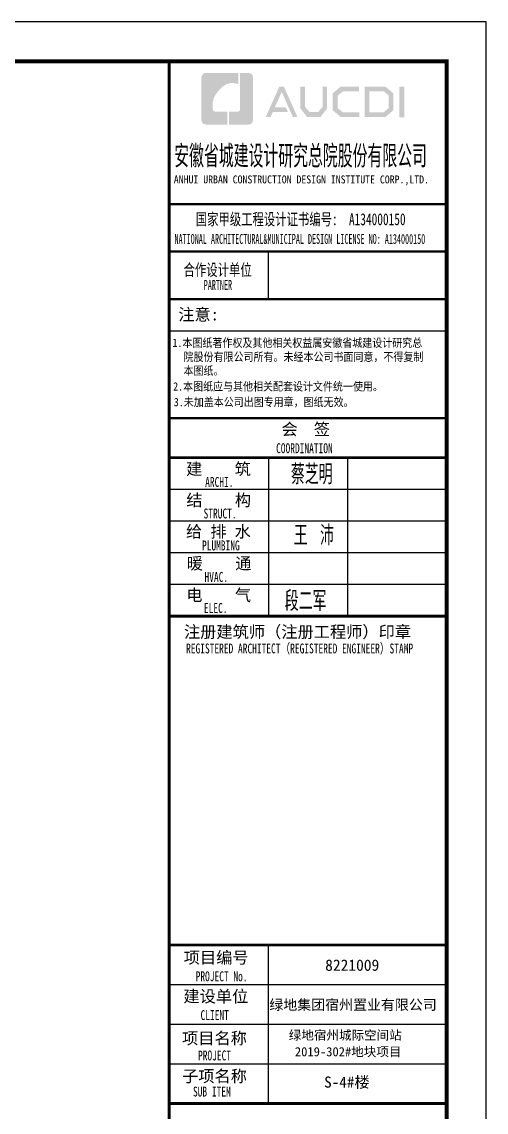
# Model space of a CAD drawing. Extents: x 169490 to 7584583, y -2399407 to 1374371.
# Drawn here: x 2606697 to 2618413, y 827671 to 855191 of the extents above; entities that cross this region are included whole.
import ezdxf

# ---------------------------------------------------------------- set-up
doc = ezdxf.new("R2010")
doc.units = 0
doc.header["$LTSCALE"] = 100
doc.layers.get('0').update_dxf_attribs({"linetype": 'CONTINUOUS'})
for name, color, linetype in [('dsptext_col', 2, 'CONTINUOUS'), ('PUB_TITLE', 4, 'CONTINUOUS'), ('图框', 140, 'CONTINUOUS'), ('图签文字', 147, 'CONTINUOUS'), ('折板线', 127, 'CONTINUOUS')]:
    doc.layers.add(name, color=color, linetype=linetype)
doc.layers.add('可改文字', color=6, linetype='CONTINUOUS', lineweight=18)
doc.layers.add('图签', color=147, linetype='CONTINUOUS', lineweight=18)
doc.styles.add('HT', font='simhei.ttf')
doc.styles.add('宋体', font='')
doc.styles.add('建筑图签-1', font='simhei.ttf', dxfattribs={"width": 0.7})
doc.styles.add('建筑图签-2', font='TXT.shx', dxfattribs={"width": 0.5, "bigfont": 'HZTXT.shx'})
doc.styles.get('宋体').set_extended_font_data('SimSun')

# ---------------------------------------------------------------- blocks, each defined once
blk = doc.blocks.new('院标1')
h = blk.add_hatch(color=150)
h.dxf.hatch_style = 1
h.set_gradient(color1=(33, 113, 253), color2=(33, 113, 253), tint=1, name='INVCURVED')
edge = h.paths.add_edge_path()
edge.add_spline(control_points=[(116373, 648379), (116379, 648379), (116382, 648379), (116391, 648379), (116391, 648379), (116391, 648379), (116616, 648379), (116616, 648379), (116616, 648379), (116616, 648379), (116616, 648054), (116616, 648054), (116616, 648054), (116616, 648054), (116108, 648054), (116108, 648054), (116108, 648054), (116028, 648054), (115963, 648111), (115963, 648199), (115963, 648199), (115963, 648199), (115963, 649215), (115963, 649215), (115963, 649215), (115963, 649295), (116018, 649360), (116108, 649360), (116108, 649360), (116108, 649360), (116897, 649360), (116897, 649360), (116897, 649360), (116897, 649360), (116897, 649080), (116897, 649080), (116897, 649080), (116897, 649080), (116566, 649140), (116356, 648859), (116356, 648859), (116245, 648719), (116240, 648545), (116247, 648466), (116247, 648466), (116254, 648386), (116247, 648466), (116247, 648466), (116247, 648466), (116247, 648466), (116258, 648374), (116373, 648379)], knot_values=[0, 0, 0, 0, 0.071429, 0.071429, 0.071429, 0.107143, 0.142857, 0.142857, 0.142857, 0.178571, 0.214286, 0.214286, 0.214286, 0.25, 0.285714, 0.285714, 0.285714, 0.321429, 0.357143, 0.357143, 0.357143, 0.392857, 0.428571, 0.428571, 0.428571, 0.464286, 0.5, 0.5, 0.5, 0.535714, 0.571429, 0.571429, 0.571429, 0.607143, 0.642857, 0.642857, 0.642857, 0.678571, 0.714286, 0.714286, 0.714286, 0.75, 0.785714, 0.785714, 0.785714, 0.821429, 0.857143, 0.857143, 0.857143, 0.928571, 1, 1, 1, 1], degree=3, periodic=0)
h = blk.add_hatch(color=150)
h.dxf.hatch_style = 1
h.set_gradient(color1=(33, 113, 253), color2=(33, 113, 253), tint=1, name='INVCURVED')
edge = h.paths.add_edge_path()
edge.add_spline(control_points=[(117268, 649215), (117268, 649215), (117268, 648199), (117268, 648199), (117268, 648199), (117268, 648114), (117212, 648054), (117123, 648054), (117123, 648054), (117123, 648054), (116663, 648054), (116663, 648054), (116663, 648054), (116663, 648054), (116663, 648379), (116663, 648379), (116663, 648379), (116663, 648379), (116865, 648379), (116865, 648379), (116865, 648379), (116907, 648379), (116941, 648413), (116941, 648455), (116941, 648455), (116941, 648455), (116941, 649360), (116941, 649360), (116941, 649360), (116941, 649360), (117123, 649360), (117123, 649360), (117123, 649360), (117204, 649360), (117268, 649306), (117268, 649215)], knot_values=[0, 0, 0, 0, 0.1, 0.1, 0.1, 0.15, 0.2, 0.2, 0.2, 0.25, 0.3, 0.3, 0.3, 0.35, 0.4, 0.4, 0.4, 0.45, 0.5, 0.5, 0.5, 0.55, 0.6, 0.6, 0.6, 0.65, 0.7, 0.7, 0.7, 0.75, 0.8, 0.8, 0.8, 0.9, 1, 1, 1, 1], degree=3, periodic=0)
blk = doc.blocks.new('2q3q2342q35q2343r5q23rwetr')
at = {"layer": 'PUB_TITLE'}
h = blk.add_hatch(color=147, dxfattribs=at)
h.paths.add_polyline_path([(3533426, 3160669), (3533552, 3160669), (3533552, 3159898), (3533426, 3159898)])
h.paths.add_polyline_path([(3532673, 3160552), (3532673, 3160026), (3533034, 3160026), (3533158, 3160133), (3533158, 3160451), (3533038, 3160552)], flags=16)
h.paths.add_polyline_path([(3532555, 3160670), (3532555, 3159908), (3533078, 3159908), (3533276, 3160078), (3533276, 3160506), (3533081, 3160670)])
h.paths.add_polyline_path([(3532412, 3160674), (3532412, 3160558), (3532005, 3160558), (3531873, 3160447), (3531873, 3160128), (3532005, 3160025), (3532415, 3160025), (3532415, 3159904), (3531951, 3159904), (3531748, 3160078), (3531748, 3160506), (3531947, 3160674)])
h.paths.add_polyline_path([(3530929, 3160672), (3531050, 3160672), (3531050, 3160161), (3531164, 3160030), (3531375, 3160030), (3531489, 3160161), (3531489, 3160672), (3531603, 3160672), (3531603, 3160124), (3531438, 3159907), (3531101, 3159907), (3530929, 3160126)])
h.paths.add_polyline_path([(3530398, 3160671), (3530515, 3160671), (3530857, 3159906), (3530741, 3159906), (3530459, 3160540), (3530284, 3160152), (3530556, 3160152), (3530616, 3160037), (3530236, 3160037), (3530177, 3159904), (3530054, 3159904)])
at = {"layer": '图框'}
for p, q in [((3527618, 3157710), (3534618, 3157710)), ((3527618, 3157710), (3534618, 3157710)), ((3527618, 3156510), (3534618, 3156510))]:
    blk.add_line(p, q, dxfattribs=at)
for points, const_width in [([(3527618, 3121310), (3527618, 3161310)], 70), ([(3527618, 3157710), (3534618, 3157710)], 60), ([(3527618, 3156510), (3534618, 3156510)], 60), ([(3527618, 3156510), (3534618, 3156510)], 60), ([(3530118, 3156510), (3530118, 3155310)], 35), ([(3527618, 3155310), (3534618, 3155310)], 60), ([(3527618, 3155310), (3534618, 3155310)], 60), ([(3527618, 3154510), (3534618, 3154510)], 35), ([(3527626, 3152310), (3534626, 3152310)], 60), ([(3527626, 3151310), (3534626, 3151310)], 70), ([(3527626, 3151310), (3534626, 3151310)], 70), ([(3530126, 3151310), (3530126, 3147310)], 35), ([(3532126, 3151310), (3532126, 3147310)], 35), ([(3527626, 3150510), (3534626, 3150510)], 35), ([(3527626, 3149710), (3534626, 3149710)], 35), ([(3527626, 3148910), (3534626, 3148910)], 35), ([(3527626, 3148110), (3534626, 3148110)], 35), ([(3527626, 3147310), (3534626, 3147310)], 70), ([(3527618, 3139010), (3534618, 3139010)], 70), ([(3527618, 3139010), (3534618, 3139010)], 70), ([(3530118, 3135010), (3530118, 3139010)], 35), ([(3527618, 3138010), (3534618, 3138010)], 35), ([(3527618, 3137010), (3534618, 3137010)], 35), ([(3527618, 3136010), (3534618, 3136010)], 35), ([(3534618, 3135010), (3527618, 3135010)], 70)]:
    blk.add_lwpolyline(points, dxfattribs=dict(at, const_width=const_width))
blk.add_blockref('院标1', (3412469, 2511661))
at = {"layer": 'PUB_TITLE', "style": 'HT', "width": 0.88}
for s, p in [('1.本图纸著作权及其他相关权益属安徽省城建设计研究总', (3527703, 3154103)), ('院股份有限公司所有。未经本公司书面同意，不得复制', (3527983, 3153749)), ('本图纸。', (3527983, 3153399)), (' 2.本图纸应与其他相关配套设计文件统一使用。 ', (3527593, 3153002)), ('3.未加盖本公司出图专用章，图纸无效。', (3527736, 3152608))]:
    blk.add_text(s, height=210, dxfattribs=at).set_placement(p)
at = {"layer": '图签', "color": 154, "style": '宋体'}
for s, height, p in [('8221009', 286.7, (3531555, 3138358)), ('绿地集团宿州置业有限公司', 258.01, (3530147, 3137372)), ('绿地宿州城际空间站', 232.2, (3530637, 3136619)), ('2019-302#地块项目', 232.21, (3530791, 3136201))]:
    blk.add_text(s, height=height, dxfattribs=at).set_placement(p)
at = {"layer": '图签文字', "color": 7, "style": '建筑图签-1'}
for s, height, width, p in [('安徽省城建设计研究总院股份有限公司', 500, 0.55, (3527746, 3158687)), ('国家甲级工程设计证书编号:  A134000150', 300, 0.7, (3528290, 3157177)), ('合作设计单位', 300, 0.7, (3527983, 3155900))]:
    blk.add_text(s, height=height, dxfattribs=dict(at, width=width)).set_placement(p)
at = {"layer": '图签文字', "linetype": 'Continuous', "style": '建筑图签-1', "width": 0.91}
blk.add_text('ANHUI URBAN CONSTRUCTION DESIGN INSTITUTE CORP.,LTD.', height=200, dxfattribs=at).set_placement((3527736, 3158232))
at = {"layer": '图签文字', "style": '建筑图签-1'}
for s, width, p in [('NATIONAL ARCHITECTURAL&MUNICIPAL DESIGN LICENSE NO: A134000150', 0.6, (3527754, 3156705)), ('PARTNER', 0.6, (3528492, 3155544)), ('COORDINATION', 0.7, (3530317, 3151423)), ('ARCHI.', 0.7, (3528527, 3150572)), ('STRUCT.', 0.7, (3528487, 3149775)), ('PLUMBING', 0.7, (3528447, 3148969)), ('HVAC.', 0.7, (3528511, 3148175)), ('ELEC.', 0.7, (3528496, 3147391)), ('REGISTERED ARCHITECT（REGISTERED ENGINEER）STAMP', 0.7, (3528046, 3146369)), ('PROJECT No.', 0.7, (3528287, 3138095, -1799)), ('CLIENT', 0.7, (3528411, 3137116)), ('PROJECT', 0.7, (3528347, 3136097)), ('SUB ITEM', 0.7, (3528220, 3135186))]:
    blk.add_text(s, height=250, dxfattribs=dict(at, width=width)).set_placement(p)
at = {"layer": '图签文字', "color": 7, "style": '建筑图签-1'}
for s, p in [('注意:', (3527849, 3154773)), ('会  签', (3530452, 3151878)), ('建    筑', (3528047, 3150877)), ('结    构', (3528052, 3150089)), ('给 排 水', (3528043, 3149295)), ('暖    通', (3528061, 3148492)), ('电    气', (3528051, 3147692)), ('注册建筑师（注册工程师）印章', (3527993, 3146764)), ('项目编号', (3527986, 3138543)), ('建设单位', (3527978, 3137565)), ('项目名称', (3527944, 3136507)), ('子项名称', (3527944, 3135551))]:
    blk.add_text(s, height=300, dxfattribs=at).set_placement(p)
at = {"layer": '图签文字', "color": 1, "style": '建筑图签-2', "width": 0.7}
for s, p in [('蔡芝明', (3530692, 3150638)), ('王 沛', (3530763, 3149097)), ('段二军', (3530538, 3147442))]:
    blk.add_text(s, height=500, dxfattribs=at).set_placement(p)

msp = doc.modelspace()

# ---------------------------------------------------------------- linework, layer by layer
at = {"layer": 'dsptext_col', "ltscale": 10}
msp.add_lwpolyline([(2546613, 854191.4), (2610413, 854191.4), (2610413, 814191.4), (2546613, 814191.4)], close=True, dxfattribs=at)
at = {"layer": '图框'}
msp.add_lwpolyline([(2544113, 813191.4), (2618413, 813191.4), (2618413, 855191.4), (2544113, 855191.4)], close=True, dxfattribs=at)
at = {"layer": '图框', "const_width": 100}
msp.add_lwpolyline([(2546613, 814191.4), (2617413, 814191.4), (2617413, 854191.4), (2546613, 854191.4)], close=True, dxfattribs=at)

# ---------------------------------------------------------------- block references
at = {"layer": '折板线'}
msp.add_blockref('2q3q2342q35q2343r5q23rwetr', (-917204.7, -2307118.7), dxfattribs=at)

# ---------------------------------------------------------------- texts
at = {"layer": '可改文字', "color": 3, "style": '宋体'}
msp.add_text('S-4#楼', height=281.28, dxfattribs=at).set_placement((2614323.7, 828290.5))

doc.saveas('drawing.dxf')
